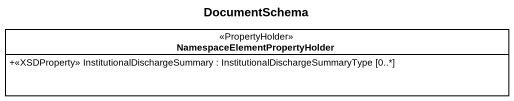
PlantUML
@startuml
title DocumentSchema
hide circle
hide empty members
skinparam classAttributeIconSize 0
class "NamespaceElementPropertyHolder" as NamespaceElementPropertyHold <<PropertyHolder>> {
  +<<XSDProperty>> InstitutionalDischargeSummary : InstitutionalDischargeSummaryType [0..*]
}
@enduml
